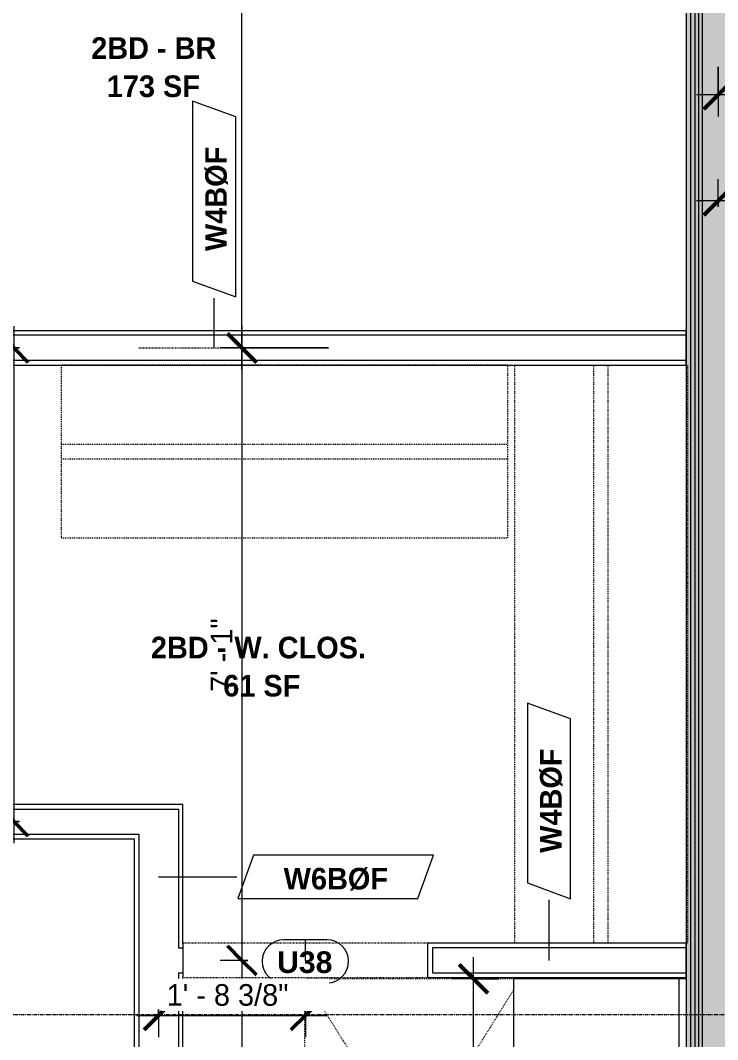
# Model space of a CAD drawing. Header units: inches. Extents: x -4058 to -1781, y 9814 to 12264.
# Drawn here: x -3435.6 to -3338.8, y 11843.7 to 11985.2 of the extents above; entities that cross this region are included whole.
import ezdxf

# ---------------------------------------------------------------- set-up
doc = ezdxf.new("R2010")
doc.units = ezdxf.units.IN
doc.header["$MEASUREMENT"] = 0
for name, pattern in [('Dash', [0.25, 0.125, -0.125]), ('Dash 3_32_', [0.1875, 0.09375, -0.09375]), ('Grid Line 1_2_', [0.875, 0.5, -0.125, 0.125, -0.125]), ('Overhead', [0.15625, 0.09375, -0.0625])]:
    doc.linetypes.add(name, pattern=pattern)
for name, color, linetype, lineweight in [('0-1', 7, 'Continuous', 5), ('A-ANNO-DIMS', 211, 'Continuous', 9), ('A-ANNO-DIMS-32', 211, 'Continuous', 9), ('A-AREA-IDEN', 2, 'Continuous', 9), ('A-DETL-1', 90, 'Dash 3_32_', 9), ('A-DETL-GENF-3', 92, 'Overhead', 9), ('A-DETL-MEDM-1', 33, 'Continuous', 9), ('A-DOOR-2', 31, 'Continuous', 9), ('A-DOOR-IDEN', 31, 'Continuous', 9), ('A-FLOR-2', 192, 'Continuous', 9), ('A-GENM', 5, 'Continuous', 9), ('A-GENM-2', 147, 'Dash', 9), ('A-WALL-1', 7, 'Continuous', 9), ('A-WALL-2', 113, 'Continuous', 9), ('A-WALL-IDEN', 211, 'Continuous', 9), ('I-WALL-1', 1, 'Continuous', 18), ('I-WALL-2', 10, 'Continuous', 5), ('I-WALL-3', 7, 'Continuous', 9), ('Q-CASE', 31, 'Continuous', 9), ('Q-CASE-HDLN', 31, 'Dash', 9), ('S-GRID-1', 1, 'Grid Line 1_2_', 9)]:
    doc.layers.add(name, color=color, linetype=linetype, lineweight=lineweight)
doc.styles.add('Arial_B', font='arialbd.ttf', dxfattribs={"height": 3})
doc.styles.add('Century Gothic', font='ufonts.com_century-gothic.ttf', dxfattribs={"height": 3})
doc.styles.add('Century Gothic_B', font='GOTHICB.TTF', dxfattribs={"height": 3})
doc.dimstyles.new('MARKETING_DIMENSION', dxfattribs={"dimscale": 12, "dimtxt": 3.132505, "dimasz": 0.333333, "dimexe": 0.25, "dimexo": 0.166667, "dimgap": 0.041667, "dimtad": 1, "dimdec": 4, "dimrnd": 0.0625, "dimzin": 3, "dimdsep": 46, "dimlunit": 4, "dimtxsty": 'Century Gothic', "dimblk1": 'OBLIQUE', "dimblk2": 'OBLIQUE', "dimsah": 1, "dimcen": 0.09, "dimdle": 0.25, "dimazin": 0, "dimtfac": 1, "dimtdec": 4, "dimtix": 1, "dimtmove": 0, "dimatfit": 3, "dimfxl": 1, "dimtvp": 1, "dimtfill": 1, "dimfrac": 2, "dimtolj": 1, "dimtzin": 0, "dimarcsym": 2})
doc.dimstyles.new('THE_DIMENSION_STRING_3', dxfattribs={"dimscale": 12, "dimtxt": 3.132505, "dimasz": 0.333333, "dimexe": 0.25, "dimexo": 0.166667, "dimgap": 0.041667, "dimtad": 1, "dimdec": 4, "dimrnd": 0.0625, "dimzin": 3, "dimdsep": 46, "dimlunit": 4, "dimtxsty": 'Century Gothic', "dimblk1": 'OBLIQUE', "dimblk2": 'OBLIQUE', "dimsah": 1, "dimcen": 0.09, "dimdle": 0.25, "dimazin": 0, "dimtfac": 1, "dimtdec": 4, "dimtix": 1, "dimtmove": 0, "dimatfit": 3, "dimfxl": 1, "dimtvp": 1, "dimtfill": 1, "dimfrac": 2, "dimtolj": 1, "dimtzin": 0, "dimarcsym": 2})
doc.dimstyles.new('THE_DIMENSION_STRING_4', dxfattribs={"dimscale": 12, "dimtxt": 3.132505, "dimasz": 0.333333, "dimexe": 0.25, "dimexo": 0.166667, "dimgap": 0.041667, "dimtad": 1, "dimdec": 4, "dimrnd": 0.0625, "dimzin": 3, "dimdsep": 46, "dimlunit": 4, "dimtxsty": 'Century Gothic', "dimblk1": 'OBLIQUE', "dimblk2": 'OBLIQUE', "dimsah": 1, "dimcen": 0.09, "dimdle": 0.25, "dimazin": 0, "dimtfac": 1, "dimtdec": 4, "dimtix": 1, "dimtmove": 0, "dimatfit": 3, "dimfxl": 1, "dimtvp": 1, "dimtfill": 1, "dimfrac": 2, "dimtolj": 1, "dimtzin": 0, "dimarcsym": 2})

# ---------------------------------------------------------------- blocks, each defined once
blk = doc.blocks.new('CTR - 1st Phase - Common Walls_rvt-1-UNITS PLANS - 3RD FLOOR')
at = {"layer": 'I-WALL-1'}
blk.add_hatch(color=256, dxfattribs=at).paths.add_polyline_path([(-3342.54, 11724.74), (-3342.54, 12110.34), (-3343.16, 12110.34), (-3343.15, 11724.74)], flags=0)
at = {"layer": 'I-WALL-2'}
h = blk.add_hatch(color=256, dxfattribs=at)
h.paths.add_polyline_path([(-3342.54, 11718.11), (-3341.91, 11718.11), (-3341.91, 11718.74), (-3342.54, 11718.74)], flags=0)
h.paths.add_polyline_path([(-3342.54, 11724.74), (-3341.91, 11724.74), (-3341.91, 12110.34), (-3342.54, 12110.34), (-3342.54, 11725.36)], flags=0)
h = blk.add_hatch(color=256, dxfattribs=at)
h.paths.add_polyline_path([(-3341.91, 11718.74), (-3341.41, 11718.74), (-3341.41, 11719.24), (-3341.91, 11719.24)], flags=0)
h.paths.add_polyline_path([(-3341.91, 11724.74), (-3341.41, 11724.74), (-3341.41, 12110.34), (-3341.91, 12110.34), (-3341.91, 11725.36)], flags=0)
for points in [[(-3340.91, 11724.74), (-3340.91, 12110.34), (-3341.41, 12110.34), (-3341.41, 11724.74)], [(-3340.91, 11724.74), (-3335.41, 11724.74), (-3335.41, 12110.34), (-3340.91, 12110.34), (-3340.91, 11725.36)]]:
    blk.add_hatch(color=256, dxfattribs=at).paths.add_polyline_path(points, flags=0)
at = {"layer": 'A-WALL-1'}
for p, q in [((-3342.54, 11725.36), (-3342.54, 12110.34)), ((-3341.91, 11725.36), (-3341.91, 12110.34)), ((-3341.41, 11725.36), (-3341.41, 12110.34)), ((-3340.91, 11725.36), (-3340.91, 12110.34))]:
    blk.add_line(p, q, dxfattribs=at)
at = {"layer": 'I-WALL-3'}
blk.add_line((-3343.16, 12110.34), (-3343.16, 11852.18), dxfattribs=at)
blk = doc.blocks.new('Door-Opening - CLEAR OPENING - 34_ x 80_-3922092-UNITS PLANS - 3RD FLOOR')
at = {"layer": 'A-DETL-GENF-3'}
for p, q in [((16.68, 2.37), (-17.32, 2.37)), ((-17.32, -2.38), (16.68, -2.38))]:
    blk.add_line(p, q, dxfattribs=at)
at = {"layer": 'A-DETL-MEDM-1'}
for p, q in [((-17.32, 2.37), (-17.32, -2.38)), ((16.68, -2.38), (16.68, 2.37))]:
    blk.add_line(p, q, dxfattribs=at)
blk = doc.blocks.new('Bath Vanity - Bath Vanity 48_-3150017-UNITS PLANS - 3RD FLOOR')
at = {"layer": 'Q-CASE'}
for p, q in [((24.74, 24), (-23.26, 24)), ((-23.26, 24), (-23.26, 1)), ((24.74, 1), (24.74, 24))]:
    blk.add_line(p, q, dxfattribs=at)
blk = doc.blocks.new('ADA Clearances - 30_x48_-V38-UNITS PLANS - 3RD FLOOR')
at = {"layer": 'A-GENM-2'}
for p, q in [((-14, -22.41), (15, 24)), ((15, 24), (-14, 24)), ((15, -24), (15, 24)), ((15, -24), (-14, 22.41)), ((-14, -24), (15, -24))]:
    blk.add_line(p, q, dxfattribs=at)
blk = doc.blocks.new('BATHROOM MIRROR - BATHROOM MIRROR 48_-3123886-UNITS PLANS - 3RD FLOOR')
at = {"layer": 'Q-CASE'}
for p, q in [((-23.26, -23), (24.74, -23)), ((-23.26, -23), (-23.26, -24)), ((24.74, -24), (-23.26, -24)), ((24.74, -24), (24.74, -23))]:
    blk.add_line(p, q, dxfattribs=at)
blk = doc.blocks.new('OD_CW_Closet - OD_CW_Closet-3801314-UNITS PLANS - 3RD FLOOR')
at = {"layer": 'Q-CASE-HDLN'}
for p, q in [((0.74, -24), (0.74, 0)), ((0.74, 0), (80.99, 0)), ((80.99, 0), (80.99, -24)), ((0.74, -11), (80.99, -11)), ((0.74, -13), (80.99, -13)), ((80.99, -24), (0.74, -24))]:
    blk.add_line(p, q, dxfattribs=at)
blk = doc.blocks.new('SWING - SINGLE - FLUSH - SWING - FLUSH - 2-10 x 6-8 - PRIVACY-4202128-UNITS PLANS - 3RD FLOOR')
at = {"layer": 'A-DOOR-2'}
for p, q in [((15, 2.37), (15, 36.38)), ((17, 36.38), (15, 36.38)), ((17, 2.37), (17, 36.38)), ((-17, 2.87), (-20, 2.87)), ((-20, 2.87), (-20, 2.37)), ((-17, 2.37), (-17, 2.87)), ((20, 2.87), (17, 2.87)), ((17, 2.87), (17, 2.37)), ((20, 2.37), (20, 2.87)), ((-20, 2.37), (-17, 2.37)), ((17, 2.37), (15, 2.37)), ((17, 2.37), (20, 2.37)), ((-17, -2.38), (-20, -2.38)), ((-20, -2.38), (-20, -2.88)), ((-17, -2.88), (-17, -2.38)), ((20, -2.38), (17, -2.38)), ((17, -2.38), (17, -2.88)), ((20, -2.88), (20, -2.38)), ((-20, -2.88), (-17, -2.88)), ((17, -2.88), (20, -2.88))]:
    blk.add_line(p, q, dxfattribs=at)
blk.add_arc((17, 2.37), 34.07, 93.3657, 180, dxfattribs=at)
blk = doc.blocks.new('OD_CW_Closet - OD_CW_Closet-3852331-UNITS PLANS - 3RD FLOOR')
at = {"layer": 'Q-CASE-HDLN'}
for p, q in [((62.72, 24), (0.74, 24)), ((0.74, 24), (0.74, 0)), ((62.72, 0), (62.72, 24)), ((0.74, 13), (62.72, 13)), ((0.74, 11), (62.72, 11)), ((0.74, 0), (62.72, 0))]:
    blk.add_line(p, q, dxfattribs=at)
blk = doc.blocks.new('DIMBLOCK670-UNITS PLANS - 3RD FLOOR')
at = {"layer": 'A-ANNO-DIMS-32'}
for p, q in [((-3404.84, 11936.74), (-3404.84, 12113.34)), ((-3442.14, 12110.34), (-3401.84, 12110.34)), ((-3404.84, 12110.34), (-3442.14, 12110.34)), ((-3392.83, 11939.74), (-3407.84, 11939.74)), ((-3404.84, 11939.74), (-3392.83, 11939.74))]:
    blk.add_line(p, q, dxfattribs=at)
at = {"layer": 'A-ANNO-DIMS-32', "lineweight": 50}
for p, q in [((-3404.84, 12110.34), (-3406.84, 12112.34)), ((-3404.84, 12110.34), (-3402.84, 12108.34)), ((-3404.84, 11939.74), (-3406.84, 11941.74)), ((-3404.84, 11939.74), (-3402.84, 11937.74))]:
    blk.add_line(p, q, dxfattribs=at)
at = {"layer": 'A-ANNO-DIMS-32', "color": 0, "insert": (-3409.18, 12014.8), "char_height": 3, "width": 24.5827, "attachment_point": 1, "rotation": 90, "line_spacing_factor": 0.984502, "style": 'Century Gothic', "bg_fill": 3, "box_fill_scale": 1.25, "bg_fill_color": 256, "bg_fill_true_color": 13158600, "bg_fill_transparency": 0}
blk.add_mtext('14\' - 2 5/8"', dxfattribs=at)
blk = doc.blocks.new('_Oblique')
at = {"color": 0, "linetype": 'ByBlock', "lineweight": -2}
blk.add_line((-0.5, -0.5), (0.5, 0.5), dxfattribs=at)
blk = doc.blocks.new('DIMBLOCK723-UNITS PLANS - 3RD FLOOR')
at = {"layer": 'A-ANNO-DIMS-32'}
for p, q in [((-3372.69, 11801.18), (-3372.69, 11855.18)), ((-3369.16, 11852.18), (-3375.69, 11852.18)), ((-3372.69, 11852.18), (-3369.16, 11852.18)), ((-3369.16, 11804.18), (-3375.69, 11804.18)), ((-3372.69, 11804.18), (-3369.16, 11804.18))]:
    blk.add_line(p, q, dxfattribs=at)
at = {"layer": 'A-ANNO-DIMS-32', "lineweight": 50}
for p, q in [((-3372.69, 11852.18), (-3374.69, 11854.18)), ((-3372.69, 11852.18), (-3370.69, 11850.18)), ((-3372.69, 11804.18), (-3374.69, 11806.18)), ((-3372.69, 11804.18), (-3370.69, 11802.18))]:
    blk.add_line(p, q, dxfattribs=at)
at = {"layer": 'A-ANNO-DIMS-32', "color": 0, "insert": (-3377.04, 11822.93), "char_height": 3, "width": 12.5897, "attachment_point": 1, "rotation": 90, "line_spacing_factor": 0.984502, "style": 'Century Gothic', "bg_fill": 3, "box_fill_scale": 1.25, "bg_fill_color": 256, "bg_fill_true_color": 13158600, "bg_fill_transparency": 0}
blk.add_mtext('4\' - 0"', dxfattribs=at)
blk = doc.blocks.new('DIMBLOCK876-UNITS PLANS - 3RD FLOOR')
at = {"layer": 'A-ANNO-DIMS-32'}
for p, q in [((-3338.72, 11959.33), (-3338.72, 11963.16)), ((-3224.85, 11955.24), (-3224.85, 11963.16)), ((-3224.85, 11960.16), (-3341.72, 11960.16)), ((-3338.72, 11960.16), (-3338.72, 11959.33)), ((-3224.85, 11960.16), (-3224.85, 11955.24))]:
    blk.add_line(p, q, dxfattribs=at)
at = {"layer": 'A-ANNO-DIMS-32', "lineweight": 50}
for p, q in [((-3338.72, 11960.16), (-3336.72, 11962.16)), ((-3224.85, 11960.16), (-3222.85, 11962.16)), ((-3338.72, 11960.16), (-3340.72, 11958.16)), ((-3224.85, 11960.16), (-3226.85, 11958.16))]:
    blk.add_line(p, q, dxfattribs=at)
at = {"layer": 'A-ANNO-DIMS-32', "color": 0, "insert": (-3290.86, 11964.5), "char_height": 3, "width": 21.7784, "attachment_point": 1, "line_spacing_factor": 0.984502, "style": 'Century Gothic', "bg_fill": 3, "box_fill_scale": 1.25, "bg_fill_color": 256, "bg_fill_true_color": 13158600, "bg_fill_transparency": 0}
blk.add_mtext('9\' - 5 7/8"', dxfattribs=at)
blk = doc.blocks.new('DIMBLOCK936-UNITS PLANS - 3RD FLOOR')
at = {"layer": 'A-ANNO-DIMS-32'}
for p, q in [((-3404.84, 11942.74), (-3404.84, 11854.74)), ((-3404.01, 11939.74), (-3407.84, 11939.74)), ((-3404.84, 11939.74), (-3404.01, 11939.74)), ((-3404.01, 11854.74), (-3407.84, 11854.74)), ((-3404.84, 11854.74), (-3404.01, 11854.74))]:
    blk.add_line(p, q, dxfattribs=at)
at = {"layer": 'A-ANNO-DIMS-32', "lineweight": 50}
for p, q in [((-3404.84, 11939.74), (-3406.84, 11941.74)), ((-3404.84, 11939.74), (-3402.84, 11937.74)), ((-3404.84, 11854.74), (-3406.84, 11856.74)), ((-3404.84, 11854.74), (-3402.84, 11852.74))]:
    blk.add_line(p, q, dxfattribs=at)
at = {"layer": 'A-ANNO-DIMS-32', "color": 0, "insert": (-3409.18, 11891.99), "char_height": 3, "width": 12.5897, "attachment_point": 1, "rotation": 90, "line_spacing_factor": 0.984502, "style": 'Century Gothic', "bg_fill": 3, "box_fill_scale": 1.25, "bg_fill_color": 256, "bg_fill_true_color": 13158600, "bg_fill_transparency": 0}
blk.add_mtext('7\' - 1"', dxfattribs=at)
blk = doc.blocks.new('DIMBLOCK937-UNITS PLANS - 3RD FLOOR')
at = {"layer": 'A-ANNO-DIMS-32', "lineweight": 50}
for p, q in [((-3404.84, 11854.74), (-3406.84, 11856.74)), ((-3404.84, 11854.74), (-3402.84, 11852.74)), ((-3404.84, 11724.74), (-3406.84, 11726.74)), ((-3404.84, 11724.74), (-3402.84, 11722.74))]:
    blk.add_line(p, q, dxfattribs=at)
at = {"layer": 'A-ANNO-DIMS-32'}
for p, q in [((-3404.01, 11854.74), (-3407.84, 11854.74)), ((-3404.84, 11854.74), (-3404.84, 11721.74)), ((-3404.84, 11854.74), (-3404.01, 11854.74)), ((-3388.16, 11724.74), (-3407.84, 11724.74)), ((-3404.84, 11724.74), (-3388.16, 11724.74))]:
    blk.add_line(p, q, dxfattribs=at)
at = {"layer": 'A-ANNO-DIMS-32', "color": 0, "insert": (-3409.18, 11782.16), "char_height": 3, "width": 18.1984, "attachment_point": 1, "rotation": 90, "line_spacing_factor": 0.984502, "style": 'Century Gothic', "bg_fill": 3, "box_fill_scale": 1.25, "bg_fill_color": 256, "bg_fill_true_color": 13158600, "bg_fill_transparency": 0}
blk.add_mtext('10\' - 10"', dxfattribs=at)
blk = doc.blocks.new('DIMBLOCK946-UNITS PLANS - 3RD FLOOR')
at = {"layer": 'A-ANNO-DIMS-32'}
for p, q in [((-3436.53, 11942.74), (-3436.53, 11870.99)), ((-3435.71, 11939.74), (-3439.53, 11939.74)), ((-3436.53, 11939.74), (-3435.71, 11939.74)), ((-3435.71, 11873.99), (-3439.53, 11873.99)), ((-3436.53, 11873.99), (-3435.71, 11873.99))]:
    blk.add_line(p, q, dxfattribs=at)
at = {"layer": 'A-ANNO-DIMS-32', "lineweight": 50}
for p, q in [((-3436.53, 11939.74), (-3438.53, 11941.74)), ((-3436.53, 11939.74), (-3434.53, 11937.74)), ((-3436.53, 11873.99), (-3438.53, 11875.99)), ((-3436.53, 11873.99), (-3434.53, 11871.99))]:
    blk.add_line(p, q, dxfattribs=at)
at = {"layer": 'A-ANNO-DIMS-32', "color": 0, "insert": (-3440.88, 11897.79), "char_height": 3, "width": 21.7784, "attachment_point": 1, "rotation": 90, "line_spacing_factor": 0.984502, "style": 'Century Gothic', "bg_fill": 3, "box_fill_scale": 1.25, "bg_fill_color": 256, "bg_fill_true_color": 13158600, "bg_fill_transparency": 0}
blk.add_mtext('5\' - 5 3/4"', dxfattribs=at)
blk = doc.blocks.new('Door Tag - Type Mark-2601225-UNITS PLANS - 3RD FLOOR')
at = {"layer": 'A-DOOR-IDEN'}
for p, q in [((0.09375, 0.09375), (-0.09375, 0.09375)), ((-0.09375, -0.09375), (0.09375, -0.09375))]:
    blk.add_line(p, q, dxfattribs=at)
for centre, start, end in [((-0.09375, 0), 90, 270), ((0.09375, 0), 270, 90)]:
    blk.add_arc(centre, 0.09375, start, end, dxfattribs=at)
blk = doc.blocks.new('Wall Tag - Arch Wall-3956453-UNITS PLANS - 3RD FLOOR')
at = {"layer": 'A-WALL-IDEN'}
for p, q in [((-0.3561, 0.0937), (-0.4244, -0.0937)), ((0.4244, 0.0937), (-0.3561, 0.0937)), ((0.3561, -0.0937), (0.4244, 0.0937)), ((-0.4244, -0.0937), (0.3561, -0.0937))]:
    blk.add_line(p, q, dxfattribs=at)
blk = doc.blocks.new('DIMBLOCK952-UNITS PLANS - 3RD FLOOR')
at = {"layer": 'A-ANNO-DIMS-32'}
for p, q in [((-3396.03, 11850.36), (-3396.03, 11844.1)), ((-3396.03, 11847.1), (-3396.03, 11850.36)), ((-3416.41, 11847.93), (-3416.41, 11844.1)), ((-3416.41, 11847.1), (-3416.41, 11847.93)), ((-3419.41, 11847.1), (-3393.03, 11847.1))]:
    blk.add_line(p, q, dxfattribs=at)
at = {"layer": 'A-ANNO-DIMS-32', "lineweight": 50}
for p, q in [((-3416.41, 11847.1), (-3414.41, 11849.1)), ((-3396.03, 11847.1), (-3394.03, 11849.1)), ((-3416.41, 11847.1), (-3418.41, 11845.1)), ((-3396.03, 11847.1), (-3398.03, 11845.1))]:
    blk.add_line(p, q, dxfattribs=at)
at = {"layer": 'A-ANNO-DIMS-32', "color": 0, "insert": (-3415.29, 11851.44), "char_height": 3, "width": 21.7784, "attachment_point": 1, "line_spacing_factor": 0.984502, "style": 'Century Gothic', "bg_fill": 3, "box_fill_scale": 1.25, "bg_fill_color": 256, "bg_fill_true_color": 13158600, "bg_fill_transparency": 0}
blk.add_mtext('1\' - 8 3/8"', dxfattribs=at)
blk = doc.blocks.new('DIMBLOCK1415-UNITS PLANS - 3RD FLOOR')
at = {"layer": 'A-ANNO-DIMS-32'}
for p, q in [((-3137.12, 11982.74), (-3137.12, 11971.87)), ((-3137.12, 11974.87), (-3137.12, 11982.74)), ((-3338.72, 11978.74), (-3338.72, 11971.87)), ((-3338.72, 11974.87), (-3338.72, 11978.74)), ((-3134.12, 11974.87), (-3341.72, 11974.87))]:
    blk.add_line(p, q, dxfattribs=at)
at = {"layer": 'A-ANNO-DIMS-32', "lineweight": 50}
for p, q in [((-3338.72, 11974.87), (-3336.72, 11976.87)), ((-3137.12, 11974.87), (-3135.12, 11976.87)), ((-3338.72, 11974.87), (-3340.72, 11972.87)), ((-3137.12, 11974.87), (-3139.12, 11972.87))]:
    blk.add_line(p, q, dxfattribs=at)
at = {"layer": 'A-ANNO-DIMS-32', "color": 0, "insert": (-3248.17, 11979.21), "char_height": 3, "width": 24.5827, "attachment_point": 1, "line_spacing_factor": 0.984502, "style": 'Century Gothic', "bg_fill": 3, "box_fill_scale": 1.25, "bg_fill_color": 256, "bg_fill_true_color": 13158600, "bg_fill_transparency": 0}
blk.add_mtext('16\' - 9 5/8"', dxfattribs=at)

msp = doc.modelspace()

# ---------------------------------------------------------------- linework, layer by layer
at = {"layer": 'A-DETL-1'}
msp.add_line((-3419.13106, 11939.7394), (-3393.13106, 11939.7394), dxfattribs=at)
at = {"layer": 'A-FLOR-2'}
msp.add_line((-3343.56124, 11852.1769), (-3343.56124, 11852.3644), dxfattribs=at)
at = {"layer": 'A-WALL-2'}
for p, q in [((-3343.16124, 11942.1144), (-3447.53603, 11942.1144)), ((-3343.16124, 11941.4894), (-3447.27715, 11941.4894)), ((-3343.16124, 11937.3644), (-3343.16124, 11942.1144)), ((-3343.16124, 11937.9894), (-3445.8274, 11937.9894)), ((-3445.56851, 11937.3644), (-3343.16124, 11937.3644)), ((-3456.51945, 11875.7394), (-3413.65554, 11875.7394)), ((-3413.03054, 11876.3644), (-3456.26056, 11876.3644)), ((-3413.65554, 11875.7394), (-3413.65554, 11856.4894)), ((-3413.03054, 11857.1144), (-3413.03054, 11876.3644)), ((-3457.65554, 11872.2394), (-3419.15554, 11872.2394)), ((-3457.03054, 11871.6144), (-3419.78054, 11871.6144)), ((-3419.78054, 11871.6144), (-3419.78054, 11809.3144)), ((-3419.15554, 11872.2394), (-3419.15554, 11808.6894)), ((-3413.65554, 11856.4894), (-3413.03054, 11856.4894)), ((-3343.16124, 11857.1144), (-3379.03054, 11857.1144)), ((-3378.40554, 11856.4894), (-3378.40554, 11852.9894)), ((-3343.16124, 11856.4894), (-3378.40554, 11856.4894)), ((-3343.16124, 11852.3644), (-3343.16124, 11857.1144)), ((-3413.65554, 11852.9894), (-3413.03054, 11852.9894)), ((-3413.65554, 11852.9894), (-3413.65554, 11808.6894)), ((-3413.03054, 11809.3144), (-3413.03054, 11852.3644)), ((-3379.03054, 11852.3644), (-3343.16124, 11852.3644)), ((-3378.40554, 11852.9894), (-3343.16124, 11852.9894))]:
    msp.add_line(p, q, dxfattribs=at)
at = {"layer": 'A-WALL-IDEN'}
msp.add_line((-3362.20933, 11854.7394), (-3362.20933, 11863.14624), dxfattribs=at)

# ---------------------------------------------------------------- block references
at = {"layer": '0-1'}
msp.add_blockref('CTR - 1st Phase - Common Walls_rvt-1-UNITS PLANS - 3RD FLOOR', (0, 0), dxfattribs=at)
at = {"layer": 'A-DOOR-2'}
for name, p, rotation in [('SWING - SINGLE - FLUSH - SWING - FLUSH - 2-10 x 6-8 - PRIVACY-4202128-UNITS PLANS - 3RD FLOOR', (-3468.95178, 11917.33989), 224.999999999999), ('Door-Opening - CLEAR OPENING - 34_ x 80_-3922092-UNITS PLANS - 3RD FLOOR', (-3396.35292, 11854.7394), 180)]:
    msp.add_blockref(name, p, dxfattribs=dict(at, rotation=rotation))
at = {"layer": 'A-GENM', "rotation": 180}
msp.add_blockref('ADA Clearances - 30_x48_-V38-UNITS PLANS - 3RD FLOOR', (-3381.16124, 11828.1769), dxfattribs=at)
at = {"layer": 'A-WALL-IDEN', "xscale": 31.99999999999999, "yscale": 31.99999999999999, "zscale": 31.99999999999999, "rotation": 89.99999999999955}
msp.add_blockref('Wall Tag - Arch Wall-3956453-UNITS PLANS - 3RD FLOOR', (-3362.20933, 11876.87795), dxfattribs=at)
at = {"layer": 'Q-CASE'}
msp.add_blockref('OD_CW_Closet - OD_CW_Closet-3852331-UNITS PLANS - 3RD FLOOR', (-3430.66144, 11913.3644), dxfattribs=at)
for name, p, rotation in [('OD_CW_Closet - OD_CW_Closet-3801314-UNITS PLANS - 3RD FLOOR', (-3366.97374, 11856.37669), 90.00000000000064), ('Bath Vanity - Bath Vanity 48_-3150017-UNITS PLANS - 3RD FLOOR', (-3343.15665, 11827.43919), 90.00000000032026), ('BATHROOM MIRROR - BATHROOM MIRROR 48_-3123886-UNITS PLANS - 3RD FLOOR', (-3367.16124, 11827.43919), 89.99999999996542)]:
    msp.add_blockref(name, p, dxfattribs=dict(at, rotation=rotation))

# ---------------------------------------------------------------- texts
at = {"layer": 'A-WALL-IDEN', "insert": (-3363.45686, 11869.66203), "char_height": 3, "width": 17.372, "attachment_point": 1, "rotation": 90, "style": 'Century Gothic_B'}
msp.add_mtext('W4BØF', dxfattribs=at)
at = {"layer": 'A-WALL-IDEN', "insert": (-3399.0466, 11867.57757), "char_height": 3, "width": 17.372, "attachment_point": 1, "style": 'Century Gothic_B'}
msp.add_mtext('W6BØF', dxfattribs=at)

# ---------------------------------------------------------------- next in the draw order: dimensions: what is measured, and where the dimension line sits
at = {"layer": 'A-ANNO-DIMS'}
for base, p1, p2, angle, dimstyle, override, picture, middle in [((-3404.8374, 12110.3394), (-3394.8304, 11939.7394), (-3444.13624, 12110.3394), 90, 'MARKETING_DIMENSION', {"dimpost": '<>', "dimfxl": 177.582164}, 'DIMBLOCK670-UNITS PLANS - 3RD FLOOR', (-3407.07907, 12025.0394)), ((-3338.72374, 11960.1563), (-3224.84874, 11953.23871), (-3338.72374, 11957.32787), 0, 'THE_DIMENSION_STRING_4', {"dimpost": '<>', "dimfxl": 113.948396}, 'DIMBLOCK876-UNITS PLANS - 3RD FLOOR', (-3281.78624, 11962.39797)), ((-3372.68986, 11852.1769), (-3367.15665, 11804.1769), (-3367.15665, 11852.1769), 90, 'THE_DIMENSION_STRING_3', {"dimpost": '<>', "dimfxl": 48}, 'DIMBLOCK723-UNITS PLANS - 3RD FLOOR', (-3374.76532, 11828.1769))]:
    dim = msp.add_linear_dim(base=base, p1=p1, p2=p2, angle=angle, dimstyle=dimstyle, override=override, dxfattribs=at)
    dim.commit()
    dim.dimension.update_dxf_attribs({"geometry": picture, "text_midpoint": middle})
dim = msp.add_linear_dim(base=(-3338.72374, 11974.86555), p1=(-3137.12374, 11984.7394), p2=(-3338.72374, 11980.7394), dimstyle='MARKETING_DIMENSION', override={"dimpost": '<>', "dimfxl": 201.639679}, dxfattribs=at)
dim.commit()
dim.dimension.update_dxf_attribs({"geometry": 'DIMBLOCK1415-UNITS PLANS - 3RD FLOOR', "text_midpoint": (-3237.92374, 11977.10722)})

# ---------------------------------------------------------------- next in the draw order: block references
at = {"layer": 'A-WALL-IDEN', "xscale": 31.99999999999999, "yscale": 31.99999999999999, "zscale": 31.99999999999999, "rotation": 89.99999999999955}
msp.add_blockref('Wall Tag - Arch Wall-3956453-UNITS PLANS - 3RD FLOOR', (-3408.69467, 11960.39695), dxfattribs=at)

# ---------------------------------------------------------------- next in the draw order: texts
at = {"layer": 'A-AREA-IDEN', "char_height": 3, "attachment_point": 1, "style": 'Century Gothic_B'}
for s, insert, width in [('2BD - BR', (-3425.76986, 11982.85775), 20.604), ('173 SF', (-3423.60294, 11977.56062), 15.352)]:
    msp.add_mtext(s, dxfattribs=dict(at, insert=insert, width=width))
at = {"layer": 'A-WALL-IDEN', "insert": (-3409.9422, 11953.18103), "char_height": 3, "width": 17.372, "attachment_point": 1, "rotation": 90, "style": 'Century Gothic_B'}
msp.add_mtext('W4BØF', dxfattribs=at)

# ---------------------------------------------------------------- next in the draw order: dimensions: what is measured, and where the dimension line sits
at = {"layer": 'A-ANNO-DIMS'}
for base, p1, p2, dimstyle, override, picture, middle in [((-3436.53451, 11873.9894), (-3433.70609, 11939.7394), (-3433.70609, 11873.9894), 'THE_DIMENSION_STRING_4', {"dimpost": '<>', "dimfxl": 65.75}, 'DIMBLOCK946-UNITS PLANS - 3RD FLOOR', (-3438.77618, 11906.8644)), ((-3404.8374, 11854.7394), (-3402.00897, 11939.7394), (-3402.00897, 11854.7394), 'MARKETING_DIMENSION', {"dimpost": '<>', "dimfxl": 85}, 'DIMBLOCK936-UNITS PLANS - 3RD FLOOR', (-3406.87513, 11897.2394))]:
    dim = msp.add_linear_dim(base=base, p1=p1, p2=p2, angle=90, dimstyle=dimstyle, override=override, dxfattribs=at)
    dim.commit()
    dim.dimension.update_dxf_attribs({"geometry": picture, "text_midpoint": middle})

# ---------------------------------------------------------------- next in the draw order: linework, layer by layer
at = {"layer": 'A-WALL-IDEN'}
for p, q in [((-3408.69467, 11939.7394), (-3408.69467, 11946.66525)), ((-3416.40554, 11866.33004), (-3405.56238, 11866.33004))]:
    msp.add_line(p, q, dxfattribs=at)

# ---------------------------------------------------------------- next in the draw order: block references
at = {"layer": 'A-WALL-IDEN', "xscale": 31.99999999999999, "yscale": 31.99999999999999, "zscale": 31.99999999999999}
msp.add_blockref('Wall Tag - Arch Wall-3956453-UNITS PLANS - 3RD FLOOR', (-3391.83068, 11866.33004), dxfattribs=at)

# ---------------------------------------------------------------- next in the draw order: texts
at = {"layer": 'A-AREA-IDEN', "char_height": 3, "attachment_point": 1, "style": 'Century Gothic_B'}
for s, insert, width in [('2BD - W. CLOS.', (-3417.47893, 11899.65741), 36.764), ('61 SF', (-3407.43798, 11894.36028), 12.423)]:
    msp.add_mtext(s, dxfattribs=dict(at, insert=insert, width=width))

# ---------------------------------------------------------------- next in the draw order: dimensions: what is measured, and where the dimension line sits
at = {"layer": 'A-ANNO-DIMS'}
dim = msp.add_linear_dim(base=(-3404.8374, 11724.7394), p1=(-3402.00897, 11854.7394), p2=(-3386.15665, 11724.7394), angle=90, dimstyle='MARKETING_DIMENSION', override={"dimpost": '<>', "dimfxl": 130.962957}, dxfattribs=at)
dim.commit()
dim.dimension.update_dxf_attribs({"geometry": 'DIMBLOCK937-UNITS PLANS - 3RD FLOOR', "text_midpoint": (-3406.91286, 11789.7394)})

# ---------------------------------------------------------------- next in the draw order: linework, layer by layer
at = {"layer": 'A-DOOR-IDEN'}
msp.add_line((-3396.03054, 11854.7394), (-3396.03054, 11857.60793), dxfattribs=at)

# ---------------------------------------------------------------- next in the draw order: block references
at = {"layer": 'A-DOOR-IDEN', "xscale": 31.99999999999999, "yscale": 31.99999999999999, "zscale": 31.99999999999999}
msp.add_blockref('Door Tag - Type Mark-2601225-UNITS PLANS - 3RD FLOOR', (-3396.03054, 11854.60793), dxfattribs=at)

# ---------------------------------------------------------------- next in the draw order: texts
at = {"layer": 'A-DOOR-IDEN', "insert": (-3399.96242, 11855.98778), "char_height": 3, "width": 9.393, "attachment_point": 1, "style": 'Arial_B'}
msp.add_mtext('U38', dxfattribs=at)

# ---------------------------------------------------------------- next in the draw order: dimensions: what is measured, and where the dimension line sits
at = {"layer": 'A-ANNO-DIMS'}
dim = msp.add_linear_dim(base=(-3396.03054, 11847.09664), p1=(-3416.40554, 11849.92506), p2=(-3396.03054, 11852.3644), dimstyle='THE_DIMENSION_STRING_4', override={"dimpost": '<>', "dimfxl": 20.520501}, dxfattribs=at)
dim.commit()
dim.dimension.update_dxf_attribs({"geometry": 'DIMBLOCK952-UNITS PLANS - 3RD FLOOR', "text_midpoint": (-3406.21804, 11849.33831)})

# ---------------------------------------------------------------- next in the draw order: linework, layer by layer
at = {"layer": 'S-GRID-1'}
msp.add_line((-1781.27288, 11847.1894), (-4041.7795, 11847.1894), dxfattribs=at)

doc.saveas('drawing.dxf')
